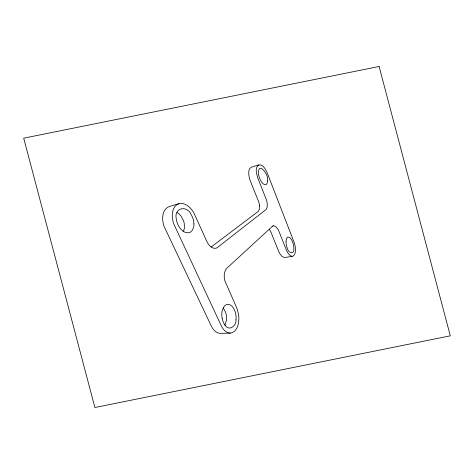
<?xml version="1.0" encoding="UTF-8"?>
<svg xmlns="http://www.w3.org/2000/svg" width="474" height="474" viewBox="0 0 474 474"><rect width="100%" height="100%" fill="white"/><g stroke="black" fill="none" stroke-linecap="round" stroke-linejoin="round"><path stroke-width="0.71" d="M236.005 319.772C236.579 325.3 229.76 331.468 225.547 325.828M183.462 231.442L184.422 228.107L184.244 223.544A19.612 18.474 29.2 0 0 183.426 220.481L180.641 215.457L177.063 212.269M224.954 325.063L226.4 320.258A19.79 18.64 29.2 0 0 225.618 312.354L223.254 307.81M272.556 226.222L226.566 268.468L225.286 270.429L224.445 273.255A15.932 15.008 29.2 0 0 224.249 274.902L224.273 277.231A22.195 20.909 29.2 0 0 224.842 280.744L236.959 308.378L238.576 314.564A31.634 29.803 29.2 0 1 238.849 317.858C239.044 323.671 237.196 332.292 230.281 333.127L220.446 333.358C216.103 333.358 212.909 329.483 211.208 325.863L164.04 226.317A26.431 24.897 29.2 0 1 162.789 220.807C162.067 215.433 163.66 208.341 169.449 206.492L178.899 203.702C184.054 202.333 188.972 206.06 191.911 209.97A25.14 23.688 29.2 0 1 193.99 213.14L206.877 241.55A16.513 15.553 29.2 0 0 208.507 244.282C210.136 246.51 212.713 248.743 215.67 248.275A4.61 4.343 29.2 0 0 217.542 247.416L266.08 209.544L267.194 207.179L267.218 203.293A20.501 19.31 29.2 0 0 266.441 199.915L258.247 179.19A27.599 25.999 29.2 0 1 256.819 174.319C254.105 165.242 261.103 160.739 265.754 170.065A24.938 23.493 29.2 0 1 267.413 173.407L294.478 243.298A28.304 26.663 29.2 0 1 295.255 247.256C295.45 250.236 295.93 255.012 292.517 256.327L284.53 257.53C281.307 256.979 279.624 253.489 278.439 250.776L271.199 232.793A14.356 13.521 29.2 0 0 269.51 229.665L269.208 229.292M211.167 247.001L258.247 211.422L259.408 209.07L259.479 205.23M178.899 203.702C173.081 205.621 171.718 212.85 172.447 218.212A27.913 26.295 29.2 0 0 173.727 223.835L221.133 325.478C222.816 329.098 225.92 333.098 230.281 333.127M258.828 164.828L251.273 167.263C247.985 168.975 248.649 173.62 249.111 176.684A26.266 24.743 29.2 0 0 250.302 180.896L258.715 201.894A19.398 18.273 29.2 0 1 259.479 205.23M273.48 225.731L275.578 226.353L278.102 229.463A13.153 12.395 29.2 0 1 278.925 231.276L286.166 249.514C287.351 252.233 288.95 255.764 292.162 256.381M272.556 226.228A2.121 1.997 29.2 0 1 273.474 225.725M235.999 319.772A20.767 19.564 29.2 0 0 235.169 311.774C234.079 308.408 231.679 304.267 227.662 304.32A4.1 3.863 29.2 0 0 226.821 304.474L225.026 305.469A6.66 6.269 29.2 0 0 224.492 305.991L222.537 309.587A16.59 15.63 29.2 0 0 221.951 312.265L221.832 313.705A22.106 20.82 29.2 0 0 222.205 318.599M225.482 325.875A15.405 14.51 29.2 0 1 222.336 318.593M193.949 223.965L193.89 225.559A13.183 12.419 29.2 0 1 193.522 227.561L192.195 230.465L190.56 232.023A5.54 5.22 29.2 0 1 188.942 232.698C184.457 233.475 180.647 229.677 178.645 226.062A19.967 18.812 29.2 0 1 176.322 219.118C173.603 207.713 186.999 204.756 191.265 214.781A20.068 18.901 29.2 0 1 193.759 221.767L193.949 223.965M267.567 180.558L267.253 183L266.222 184.516A1.724 1.623 29.2 0 1 265.796 184.712C263.248 184.949 261.654 182.17 260.54 180.268A20.038 18.877 29.2 0 1 258.626 174.728C257.186 160.028 269.238 174.414 267.567 180.558M286.041 241.284L286.124 243.298A19.79 18.646 29.2 0 0 286.462 245.425L286.628 246.136A16.999 16.015 29.2 0 0 287.303 248.169C288.642 254.135 294.816 254.544 293.85 247.914A18.859 17.769 29.2 0 0 292.369 241.467C291.522 239.672 290.325 237.071 288.014 237.077A1.819 1.712 29.2 0 0 287.102 237.628L286.332 239.032L286.041 241.284M379.105 66.484L23.7 138.171L94.895 407.516L450.3 335.829L379.105 66.484"/></g></svg>
